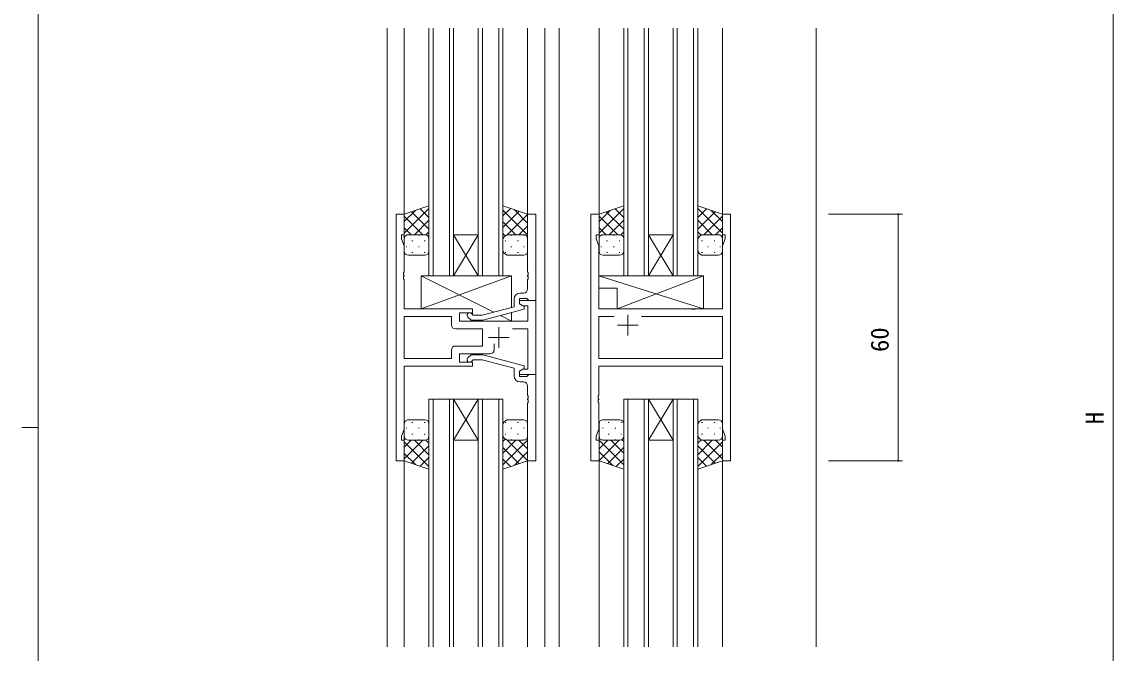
# Model space of a CAD drawing. Units: millimetres, scale not verified. Extents: x -567 to 567, y -403 to 403.
# Drawn here: x -566.7 to -301.1, y -30.8 to 122.7 of the extents above; entities that cross this region are included whole.
import ezdxf
from ezdxf.enums import TextEntityAlignment as Align

# ---------------------------------------------------------------- set-up
doc = ezdxf.new("R2010")
doc.units = ezdxf.units.MM
doc.header["$LTSCALE"] = 2
for name, color, linetype, lineweight in [('0-1_USER1', 6, 'Continuous', 9), ('0-2_YKK_ZWAK', 2, 'Continuous', 9), ('0-3_YKK_11', 4, 'Continuous', 9), ('0-4_YKK_12', 7, 'Continuous', 9), ('0-5_YKK_13', 7, 'Continuous', 9)]:
    doc.layers.add(name, color=color, linetype=linetype, lineweight=lineweight)
doc.styles.add('ＭＳ ゴシック', font='')
doc.styles.get('ＭＳ ゴシック').set_extended_font_data('MS Gothic')

msp = doc.modelspace()

# ---------------------------------------------------------------- linework, layer by layer
at = {"layer": '0-1_USER1'}
for p, q in [((-301.149, 219.416), (-301.149, -166.584)), ((-370.449, 75.916), (-352.449, 75.916)), ((-353.449, 75.916), (-353.449, 15.916)), ((-370.449, 15.916), (-352.449, 15.916))]:
    msp.add_line(p, q, dxfattribs=at)
for centre, start, end in [((-353.449, 75.916), 90, 270), ((-353.449, 75.916), 270, 90), ((-353.449, 15.916), 90, 270), ((-353.449, 15.916), 270, 90)]:
    msp.add_arc(centre, 0.106, start, end, dxfattribs=at)
at = {"layer": '0-2_YKK_ZWAK'}
for p, q in [((-477.849, 121.164), (-477.849, -29.334)), ((-473.649, 121.164), (-473.649, 75.416)), ((-466.649, 60.916), (-466.649, 121.164)), ((-462.649, 121.164), (-462.649, 60.916)), ((-454.649, 60.916), (-454.649, 121.164)), ((-450.649, 121.164), (-450.649, 60.916)), ((-443.649, 121.164), (-443.649, 75.416)), ((-439.449, 121.164), (-439.449, -29.334)), ((-435.949, 121.164), (-435.949, -29.334)), ((-426.249, 121.164), (-426.249, 75.416)), ((-419.249, 60.916), (-419.249, 121.164)), ((-415.249, 121.164), (-415.249, 60.916)), ((-407.249, 60.916), (-407.249, 121.164)), ((-403.249, 121.164), (-403.249, 60.916)), ((-396.249, 121.164), (-396.249, 75.416)), ((-373.449, 121.164), (-373.449, -29.334)), ((-461.649, 70.916), (-455.649, 70.916)), ((-461.649, 60.916), (-455.649, 70.916)), ((-455.649, 60.916), (-461.649, 70.916)), ((-414.249, 70.916), (-408.249, 70.916)), ((-414.249, 60.916), (-408.249, 70.916)), ((-408.249, 60.916), (-414.249, 70.916)), ((-461.649, 60.916), (-455.649, 60.916)), ((-414.249, 60.916), (-408.249, 60.916)), ((-466.649, 30.916), (-466.649, -29.334)), ((-462.649, -29.334), (-462.649, 30.916)), ((-461.649, 30.916), (-455.649, 30.916)), ((-461.649, 30.916), (-455.649, 20.916)), ((-455.649, 30.916), (-461.649, 20.916)), ((-454.649, 30.916), (-454.649, -29.334)), ((-450.649, -29.334), (-450.649, 30.916)), ((-419.249, 30.916), (-419.249, -29.334)), ((-415.249, -29.334), (-415.249, 30.916)), ((-414.249, 30.916), (-408.249, 30.916)), ((-414.249, 30.916), (-408.249, 20.916)), ((-408.249, 30.916), (-414.249, 20.916)), ((-407.249, 30.916), (-407.249, -29.334)), ((-403.249, -29.334), (-403.249, 30.916)), ((-461.649, 20.916), (-455.649, 20.916)), ((-414.249, 20.916), (-408.249, 20.916)), ((-473.649, 16.416), (-473.649, -29.334)), ((-443.649, 16.416), (-443.649, -29.334)), ((-426.249, 16.416), (-426.249, -29.334)), ((-396.249, 16.416), (-396.249, -29.334))]:
    msp.add_line(p, q, dxfattribs=at)
for points in [[(-467.649, 121.164), (-467.649, 60.916), (-461.649, 60.916), (-461.649, 121.164)], [(-455.649, 121.164), (-455.649, 60.916), (-449.649, 60.916), (-449.649, 121.164)], [(-420.249, 121.164), (-420.249, 60.916), (-414.249, 60.916), (-414.249, 121.164)], [(-408.249, 121.164), (-408.249, 60.916), (-402.249, 60.916), (-402.249, 121.164)], [(-467.649, -29.334), (-467.649, 30.916), (-461.649, 30.916), (-461.649, -29.334)], [(-455.649, -29.334), (-455.649, 30.916), (-449.649, 30.916), (-449.649, -29.334)], [(-420.249, -29.334), (-420.249, 30.916), (-414.249, 30.916), (-414.249, -29.334)], [(-408.249, -29.334), (-408.249, 30.916), (-402.249, 30.916), (-402.249, -29.334)]]:
    msp.add_lwpolyline(points, dxfattribs=at)
at = {"layer": '0-3_YKK_11'}
for p, q in [((-473.649, 71.284), (-467.649, 77.284)), ((-467.649, 75.093), (-469.766, 77.21)), ((-449.649, 75.493), (-447.832, 77.31)), ((-443.649, 73.713), (-446.954, 77.018)), ((-426.249, 71.284), (-420.249, 77.284)), ((-420.249, 75.093), (-422.366, 77.21)), ((-396.249, 71.284), (-402.249, 77.284)), ((-402.249, 75.093), (-400.132, 77.21)), ((-473.649, 74.113), (-470.944, 76.818)), ((-469.129, 70.916), (-473.649, 75.436)), ((-467.649, 72.265), (-471.888, 76.503)), ((-471.189, 70.916), (-467.649, 74.456)), ((-443.649, 70.884), (-449.649, 76.884)), ((-449.649, 72.665), (-445.711, 76.603)), ((-448.625, 70.86), (-443.649, 75.836)), ((-426.249, 74.113), (-423.544, 76.818)), ((-421.729, 70.916), (-426.249, 75.436)), ((-420.249, 72.265), (-424.488, 76.503)), ((-423.789, 70.916), (-420.249, 74.456)), ((-402.249, 72.265), (-398.011, 76.503)), ((-398.709, 70.916), (-402.249, 74.456)), ((-400.769, 70.917), (-396.249, 75.436)), ((-396.249, 74.113), (-398.954, 76.818)), ((-471.957, 70.916), (-473.649, 72.608)), ((-446.509, 70.916), (-449.649, 74.056)), ((-445.741, 70.916), (-443.649, 73.008)), ((-424.557, 70.916), (-426.249, 72.608)), ((-397.941, 70.916), (-396.249, 72.608)), ((-473.649, 66.916), (-473.649, 69.916)), ((-473.064, 70.826), (-473.029, 70.826)), ((-472.649, 70.916), (-468.649, 70.916)), ((-472.649, 70.916), (-468.649, 70.916)), ((-471.814, 69.411), (-471.614, 69.411)), ((-470.199, 70.826), (-469.999, 70.826)), ((-468.784, 69.411), (-468.584, 69.411)), ((-468.394, 70.883), (-467.649, 71.627)), ((-467.649, 69.916), (-467.649, 66.916)), ((-449.074, 70.652), (-449.649, 71.227)), ((-449.649, 69.916), (-449.649, 66.916)), ((-448.914, 69.411), (-449.114, 69.411)), ((-444.649, 70.916), (-448.149, 70.916)), ((-444.649, 70.916), (-448.149, 70.916)), ((-447.499, 70.826), (-447.699, 70.826)), ((-445.884, 69.411), (-446.084, 69.411)), ((-444.469, 70.826), (-444.669, 70.826)), ((-443.677, 70.151), (-443.649, 70.179)), ((-443.649, 66.916), (-443.649, 69.916)), ((-426.249, 66.916), (-426.249, 69.916)), ((-425.664, 70.826), (-425.629, 70.826)), ((-425.249, 70.916), (-421.249, 70.916)), ((-425.249, 70.916), (-421.249, 70.916)), ((-424.414, 69.411), (-424.214, 69.411)), ((-422.799, 70.826), (-422.599, 70.826)), ((-421.384, 69.411), (-421.184, 69.411)), ((-420.994, 70.883), (-420.249, 71.627)), ((-420.249, 69.916), (-420.249, 66.916)), ((-401.415, 70.793), (-402.249, 71.627)), ((-402.249, 69.916), (-402.249, 66.916)), ((-401.114, 69.411), (-401.314, 69.411)), ((-397.249, 70.916), (-400.749, 70.916)), ((-397.249, 70.916), (-400.749, 70.916)), ((-399.699, 70.826), (-399.899, 70.826)), ((-398.084, 69.411), (-398.284, 69.411)), ((-396.835, 70.826), (-396.869, 70.826)), ((-396.249, 66.916), (-396.249, 69.916)), ((-473.229, 67.996), (-473.029, 67.996)), ((-471.814, 66.581), (-471.614, 66.581)), ((-470.199, 67.996), (-469.999, 67.996)), ((-468.784, 66.581), (-468.584, 66.581)), ((-448.914, 66.581), (-449.114, 66.581)), ((-447.499, 67.996), (-447.699, 67.996)), ((-445.884, 66.581), (-446.084, 66.581)), ((-444.469, 67.996), (-444.669, 67.996)), ((-425.829, 67.996), (-425.629, 67.996)), ((-424.414, 66.581), (-424.214, 66.581)), ((-422.799, 67.996), (-422.599, 67.996)), ((-421.384, 66.581), (-421.184, 66.581)), ((-401.114, 66.581), (-401.314, 66.581)), ((-399.699, 67.996), (-399.899, 67.996)), ((-398.084, 66.581), (-398.284, 66.581)), ((-396.669, 67.996), (-396.869, 67.996)), ((-468.649, 65.916), (-472.649, 65.916)), ((-448.149, 65.916), (-444.649, 65.916)), ((-421.249, 65.916), (-425.249, 65.916)), ((-400.749, 65.916), (-397.249, 65.916)), ((-451.871, 52.077), (-469.549, 60.916)), ((-400.823, 60.916), (-426.319, 60.916)), ((-426.319, 60.916), (-426.319, 57.916)), ((-400.823, 52.916), (-426.319, 60.916)), ((-421.823, 52.916), (-400.823, 60.916)), ((-400.823, 60.916), (-400.823, 52.916)), ((-421.823, 57.916), (-426.319, 57.916)), ((-421.823, 57.916), (-421.823, 52.916)), ((-447.549, 49.916), (-450.253, 51.268)), ((-400.823, 52.916), (-421.823, 52.916)), ((-473.649, 24.916), (-473.649, 21.916)), ((-468.649, 25.916), (-472.649, 25.916)), ((-471.814, 25.251), (-471.614, 25.251)), ((-468.784, 25.251), (-468.584, 25.251)), ((-467.649, 21.916), (-467.649, 24.916)), ((-449.649, 21.916), (-449.649, 24.916)), ((-448.914, 25.251), (-449.114, 25.251)), ((-448.149, 25.916), (-444.649, 25.916)), ((-445.884, 25.251), (-446.084, 25.251)), ((-443.649, 24.916), (-443.649, 21.916)), ((-426.249, 24.916), (-426.249, 21.916)), ((-421.249, 25.916), (-425.249, 25.916)), ((-424.014, 25.251), (-423.814, 25.251)), ((-420.984, 25.251), (-420.784, 25.251)), ((-420.249, 21.916), (-420.249, 24.916)), ((-402.249, 21.916), (-402.249, 24.916)), ((-401.114, 25.251), (-401.314, 25.251)), ((-400.749, 25.916), (-397.249, 25.916)), ((-398.084, 25.251), (-398.284, 25.251)), ((-396.249, 24.916), (-396.249, 21.916)), ((-473.229, 23.836), (-473.029, 23.836)), ((-471.814, 22.421), (-471.614, 22.421)), ((-470.199, 23.836), (-469.999, 23.836)), ((-468.784, 22.421), (-468.584, 22.421)), ((-448.914, 22.421), (-449.114, 22.421)), ((-447.499, 23.836), (-447.699, 23.836)), ((-445.884, 22.421), (-446.084, 22.421)), ((-444.469, 23.836), (-444.669, 23.836)), ((-443.677, 21.681), (-443.649, 21.653)), ((-426.221, 21.681), (-426.249, 21.653)), ((-425.429, 23.836), (-425.229, 23.836)), ((-424.014, 22.421), (-423.814, 22.421)), ((-422.399, 23.836), (-422.199, 23.836)), ((-420.984, 22.421), (-420.784, 22.421)), ((-401.114, 22.421), (-401.314, 22.421)), ((-399.699, 23.836), (-399.899, 23.836)), ((-398.084, 22.421), (-398.284, 22.421)), ((-396.669, 23.836), (-396.869, 23.836)), ((-469.129, 20.916), (-473.649, 16.396)), ((-471.957, 20.916), (-473.649, 19.224)), ((-473.649, 20.548), (-467.649, 14.548)), ((-473.064, 21.006), (-473.029, 21.006)), ((-472.649, 20.916), (-468.649, 20.916)), ((-472.649, 20.916), (-468.649, 20.916)), ((-467.649, 19.567), (-471.888, 15.329)), ((-471.189, 20.916), (-467.649, 17.376)), ((-470.199, 21.006), (-469.999, 21.006)), ((-468.394, 20.949), (-467.649, 20.205)), ((-449.074, 21.18), (-449.649, 20.605)), ((-443.649, 20.948), (-449.649, 14.948)), ((-446.509, 20.916), (-449.649, 17.776)), ((-449.649, 19.167), (-445.711, 15.229)), ((-448.625, 20.972), (-443.649, 15.996)), ((-444.649, 20.916), (-448.149, 20.916)), ((-444.649, 20.916), (-448.149, 20.916)), ((-447.499, 21.006), (-447.699, 21.006)), ((-445.741, 20.916), (-443.649, 18.824)), ((-444.469, 21.006), (-444.669, 21.006)), ((-426.249, 20.948), (-420.249, 14.948)), ((-421.329, 20.916), (-426.249, 15.996)), ((-424.157, 20.916), (-426.249, 18.824)), ((-425.429, 21.006), (-425.229, 21.006)), ((-425.249, 20.916), (-421.249, 20.916)), ((-425.249, 20.916), (-421.249, 20.916)), ((-420.249, 19.167), (-424.188, 15.229)), ((-423.389, 20.916), (-420.249, 17.776)), ((-422.399, 21.006), (-422.199, 21.006)), ((-420.715, 21.071), (-420.249, 20.605)), ((-401.415, 21.039), (-402.249, 20.205)), ((-398.709, 20.916), (-402.249, 17.376)), ((-396.249, 20.548), (-402.249, 14.548)), ((-402.249, 19.567), (-398.011, 15.329)), ((-400.769, 20.915), (-396.249, 16.396)), ((-397.249, 20.916), (-400.749, 20.916)), ((-397.249, 20.916), (-400.749, 20.916)), ((-399.699, 21.006), (-399.899, 21.006)), ((-397.941, 20.916), (-396.249, 19.224)), ((-396.835, 21.006), (-396.869, 21.006)), ((-473.649, 17.719), (-470.944, 15.014)), ((-467.649, 16.739), (-469.766, 14.622)), ((-449.649, 16.339), (-447.832, 14.522)), ((-443.649, 18.119), (-446.954, 14.814)), ((-426.249, 18.119), (-422.944, 14.814)), ((-420.249, 16.339), (-422.066, 14.522)), ((-402.249, 16.739), (-400.132, 14.622)), ((-396.249, 17.719), (-398.954, 15.014))]:
    msp.add_line(p, q, dxfattribs=at)
for points in [[(-467.649, 69.916), (-467.649, 77.916), (-473.649, 75.916), (-473.649, 69.916)], [(-449.649, 69.916), (-449.649, 77.916), (-443.649, 75.916), (-443.649, 69.916)], [(-420.249, 69.916), (-420.249, 77.916), (-426.249, 75.916), (-426.249, 69.916)], [(-402.249, 69.916), (-402.249, 77.916), (-396.249, 75.916), (-396.249, 69.916)], [(-469.549, 52.916), (-469.549, 60.916), (-447.549, 60.916), (-447.549, 53.235)], [(-457.049, 51.465), (-457.049, 52.916), (-469.549, 52.916), (-447.549, 60.916)], [(-447.549, 51.993), (-447.549, 49.916), (-457.049, 49.916), (-457.049, 50.116)], [(-467.649, 21.916), (-467.649, 13.916), (-473.649, 15.916), (-473.649, 21.916)], [(-449.649, 21.916), (-449.649, 13.916), (-443.649, 15.916), (-443.649, 21.916)], [(-420.249, 21.916), (-420.249, 13.916), (-426.249, 15.916), (-426.249, 21.916)], [(-402.249, 21.916), (-402.249, 13.916), (-396.249, 15.916), (-396.249, 21.916)]]:
    msp.add_lwpolyline(points, dxfattribs=at)
for centre, radius, start, end in [((-472.649, 69.916), 1, 89.9999, 179.9999), ((-472.649, 69.916), 1, 89.9999, 179.9999), ((-468.649, 69.916), 1, 359.9999, 89.9999), ((-468.649, 69.916), 1, 359.9999, 89.9999), ((-448.211, 69.384), 1.534, 87.68844, 159.69146), ((-448.211, 69.384), 1.534, 87.68844, 159.69146), ((-444.649, 69.916), 1, 0.0001, 90.0001), ((-444.649, 69.916), 1, 0.0001, 90.0001), ((-425.249, 69.916), 1, 89.9999, 179.9999), ((-425.249, 69.916), 1, 89.9999, 179.9999), ((-421.249, 69.916), 1, 359.9999, 89.9999), ((-421.249, 69.916), 1, 359.9999, 89.9999), ((-400.811, 69.384), 1.534, 87.68844, 159.69146), ((-400.811, 69.384), 1.534, 87.68844, 159.69146), ((-397.249, 69.916), 1, 0.0001, 90.0001), ((-397.249, 69.916), 1, 0.0001, 90.0001), ((-472.649, 66.916), 1, 179.9999, 269.9999), ((-468.649, 66.916), 1, 269.9999, 359.9999), ((-448.211, 67.448), 1.534, 200.30871, 272.3117), ((-444.649, 66.916), 1, 270.0001, 0.0001), ((-425.249, 66.916), 1, 179.9999, 269.9999), ((-421.249, 66.916), 1, 269.9999, 359.9999), ((-400.811, 67.448), 1.534, 200.30871, 272.3117), ((-397.249, 66.916), 1, 270.0001, 0.0001), ((-472.649, 24.916), 1, 90.0001, 180.0001), ((-468.649, 24.916), 1, 0.0001, 90.0001), ((-448.211, 24.384), 1.534, 87.6883, 159.69129), ((-444.649, 24.916), 1, 359.9999, 89.9999), ((-425.249, 24.916), 1, 90.0001, 180.0001), ((-421.249, 24.916), 1, 0.0001, 90.0001), ((-400.811, 24.384), 1.534, 87.6883, 159.69129), ((-397.249, 24.916), 1, 359.9999, 89.9999), ((-472.649, 21.916), 1, 180.0001, 270.0001), ((-472.649, 21.916), 1, 180.0001, 270.0001), ((-468.649, 21.916), 1, 270.0001, 0.0001), ((-468.649, 21.916), 1, 270.0001, 0.0001), ((-448.211, 22.448), 1.534, 200.30854, 272.31156), ((-448.211, 22.448), 1.534, 200.30854, 272.31156), ((-444.649, 21.916), 1, 269.9999, 359.9999), ((-444.649, 21.916), 1, 269.9999, 359.9999), ((-425.249, 21.916), 1, 180.0001, 270.0001), ((-425.249, 21.916), 1, 180.0001, 270.0001), ((-421.249, 21.916), 1, 270.0001, 0.0001), ((-421.249, 21.916), 1, 270.0001, 0.0001), ((-400.811, 22.448), 1.534, 200.30854, 272.31156), ((-400.811, 22.448), 1.534, 200.30854, 272.31156), ((-397.249, 21.916), 1, 269.9999, 359.9999), ((-397.249, 21.916), 1, 269.9999, 359.9999)]:
    msp.add_arc(centre, radius, start, end, dxfattribs=at)
at = {"layer": '0-4_YKK_12'}
for p, q in [((-396.249, 75.916), (-394.249, 75.916)), ((-444.649, 56.716), (-445.449, 56.716)), ((-419.249, 51.416), (-419.249, 46.416)), ((-415.899, 50.986), (-396.179, 50.986)), ((-450.649, 48.416), (-450.649, 43.416)), ((-416.749, 48.916), (-421.749, 48.916)), ((-453.149, 45.916), (-448.149, 45.916)), ((-451.799, 42.916), (-451.799, 44.355)), ((-444.649, 35.116), (-445.449, 35.116))]:
    msp.add_line(p, q, dxfattribs=at)
for points in [[(-447.299, 47.986), (-443.579, 47.986), (-443.579, 38.216), (-444.783, 38.216), (-445.649, 37.716), (-445.649, 36.916), (-441.649, 36.916), (-441.649, 54.916), (-445.649, 54.916), (-445.649, 54.116), (-444.783, 53.616), (-443.579, 53.616), (-443.579, 49.916), (-460.249, 49.916), (-460.249, 51.916), (-457.049, 51.916), (-457.049, 52.916), (-473.719, 52.916), (-473.719, 59.958), (-473.839, 60.141), (-473.839, 60.691), (-473.719, 60.874), (-473.719, 60.958), (-473.839, 61.141), (-473.839, 61.691), (-473.719, 61.874), (-473.719, 68.185), (-474.349, 69.916), (-474.349, 70.916), (-473.649, 70.916), (-473.649, 75.916), (-475.649, 75.916), (-475.649, 15.916), (-473.649, 15.916), (-473.649, 20.916), (-474.349, 20.916), (-474.349, 21.916), (-473.719, 23.647), (-473.719, 38.916), (-457.049, 38.916)], [(-441.649, 54.916), (-441.649, 75.916), (-443.649, 75.916), (-443.649, 61.874), (-443.529, 61.691), (-443.529, 61.141), (-443.649, 60.958), (-443.649, 60.874), (-443.529, 60.691), (-443.529, 60.141), (-443.649, 59.958), (-443.649, 57.716)], [(-394.249, 75.916), (-394.249, 15.916), (-396.249, 15.916), (-396.249, 20.916), (-395.549, 20.916), (-395.549, 21.916), (-396.179, 23.647), (-396.179, 38.916), (-426.319, 38.916), (-426.319, 31.874), (-426.439, 31.691), (-426.439, 31.141), (-426.319, 30.958), (-426.319, 30.874), (-426.439, 30.691), (-426.439, 30.141), (-426.319, 29.958), (-426.319, 23.647), (-426.949, 21.916), (-426.949, 20.916), (-426.249, 20.916), (-426.249, 15.916), (-428.249, 15.916), (-428.249, 75.916), (-426.249, 75.916), (-426.249, 70.916), (-426.949, 70.916), (-426.949, 69.916), (-426.319, 68.185), (-426.319, 52.916), (-403.92, 52.916), (-403.728, 52.773), (-402.77, 52.773), (-402.578, 52.916), (-396.179, 52.916), (-396.179, 68.185), (-395.549, 69.916), (-395.549, 70.916), (-396.249, 70.916), (-396.249, 75.916)], [(-458.174, 50.892), (-457.398, 50.116), (-454.553, 50.116), (-444.449, 52.823), (-444.449, 53.423), (-445.649, 54.116), (-445.649, 55.416), (-443.849, 55.416), (-443.649, 55.216), (-443.349, 54.916), (-441.649, 54.916)], [(-446.949, 55.216), (-446.949, 53.396), (-454.711, 51.316), (-456.901, 51.316), (-457.325, 51.74)], [(-462.179, 50.986), (-473.719, 50.986), (-473.719, 40.846), (-462.179, 40.846), (-462.179, 42.846)], [(-462.179, 48.986), (-462.179, 50.986), (-473.719, 50.986)], [(-415.899, 50.986), (-396.179, 50.986), (-396.179, 40.846), (-426.319, 40.846), (-426.319, 50.986), (-422.6, 50.986)], [(-461.179, 43.846), (-454.649, 43.846), (-454.649, 47.986), (-461.179, 47.986)], [(-457.049, 38.916), (-457.049, 39.916), (-460.249, 39.916), (-460.249, 41.916), (-452.799, 41.916)], [(-458.173, 40.94), (-457.397, 41.716), (-454.552, 41.716), (-444.449, 39.009), (-444.449, 38.409), (-445.649, 37.716), (-445.649, 36.416), (-443.849, 36.416), (-443.649, 36.616), (-443.349, 36.916), (-441.649, 36.916)], [(-446.949, 36.616), (-446.949, 38.436), (-454.71, 40.516), (-456.9, 40.516), (-457.325, 40.092)], [(-441.649, 36.916), (-441.649, 15.916), (-443.649, 15.916), (-443.649, 29.958), (-443.529, 30.141), (-443.529, 30.691), (-443.649, 30.874), (-443.649, 30.958), (-443.529, 31.141), (-443.529, 31.691), (-443.649, 31.874), (-443.649, 34.116)]]:
    msp.add_lwpolyline(points, dxfattribs=at)
for centre, radius, start, end in [((-445.449, 55.216), 1.5, 90.00001, 179.99999), ((-444.649, 57.716), 1, 270.00001, 359.99999), ((-457.749, 51.316), 0.6, 44.99999, 225.00001), ((-461.179, 48.986), 1, 180.00001, 269.99999), ((-461.179, 42.846), 1, 90.00001, 179.99999), ((-452.799, 42.916), 1, 270.00001, 359.99999), ((-457.749, 40.516), 0.6, 134.99999, 315.00001), ((-445.449, 36.616), 1.5, 180.00001, 269.99999), ((-444.649, 34.116), 1, 0.00001, 89.99999)]:
    msp.add_arc(centre, radius, start, end, dxfattribs=at)
at = {"layer": '0-5_YKK_13'}
for p, q in [((-562.726, -351), (-562.726, 399)), ((-566.726, 24), (-562.726, 24))]:
    msp.add_line(p, q, dxfattribs=at)

# ---------------------------------------------------------------- texts
at = {"layer": '0-1_USER1', "style": 'ＭＳ ゴシック'}
for s, p in [('60', (-354.449, 42.396)), ('H', (-302.149, 24.816))]:
    msp.add_text(s, height=4.399, rotation=90, dxfattribs=at).set_placement(p, align=Align.BOTTOM_LEFT)

doc.saveas('drawing.dxf')
